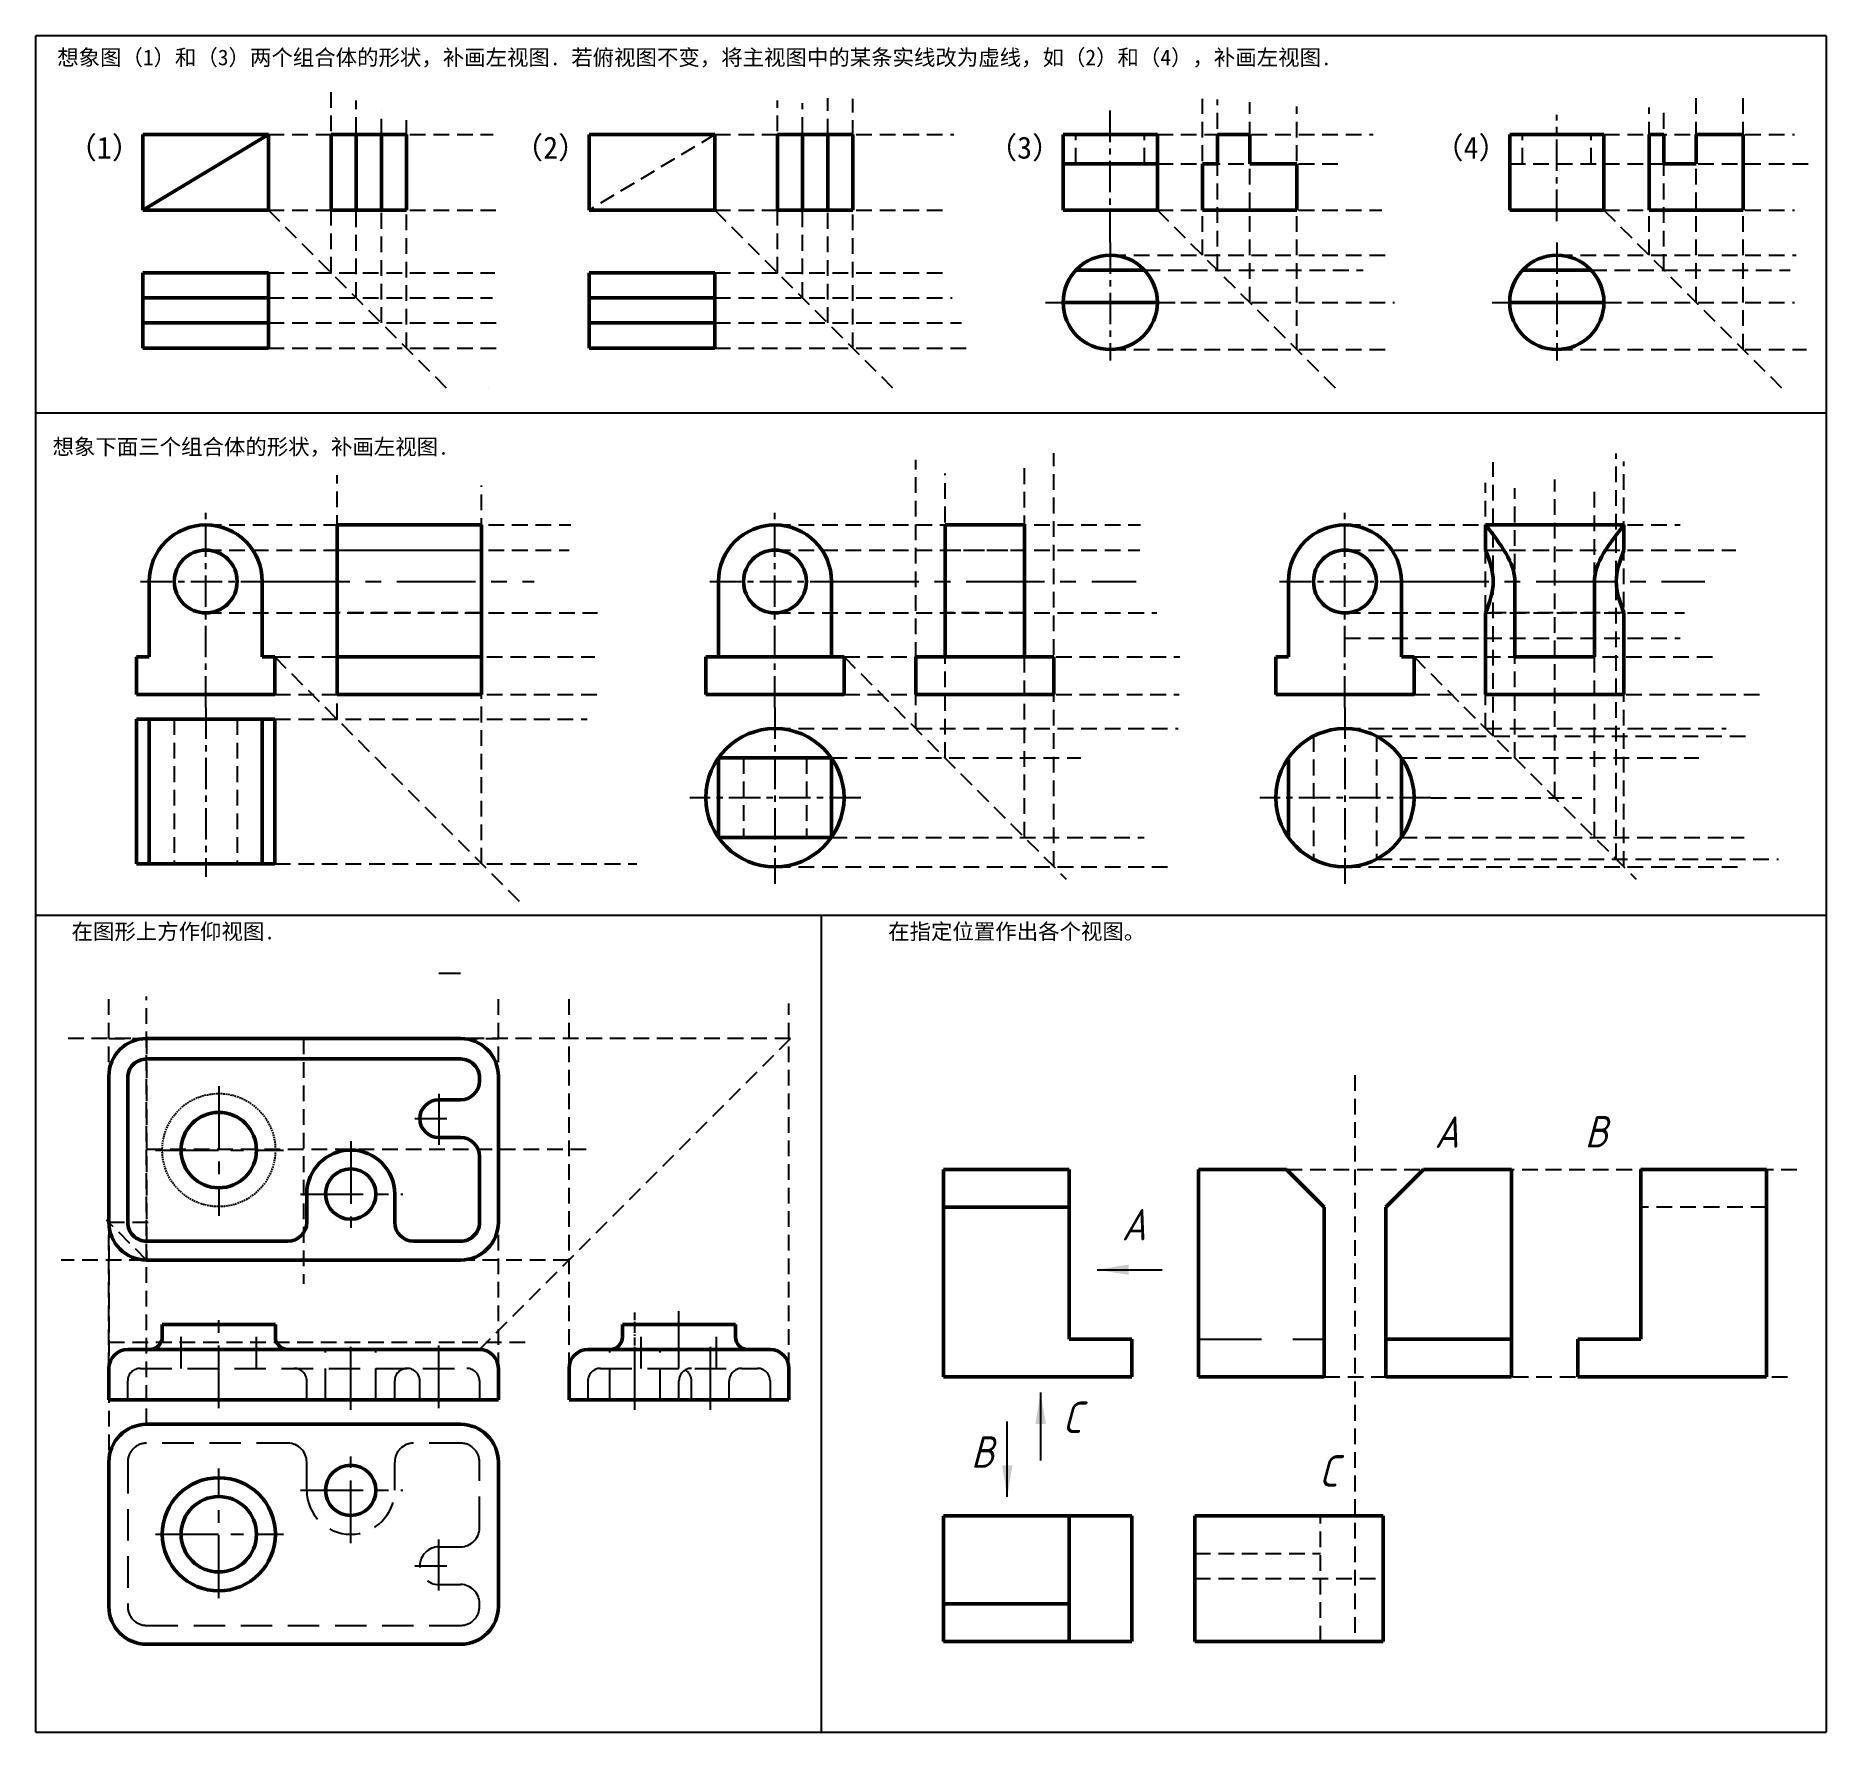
# Model space of a CAD drawing. Header units: millimetres. Extents: x 10 to 295, y -200 to 70.
import ezdxf

# ---------------------------------------------------------------- set-up
doc = ezdxf.new("R2010")
doc.units = ezdxf.units.MM
doc.header["$LTSCALE"] = 10
for name, pattern in [('CENTER', [2, 1.25, -0.25, 0.25, -0.25]), ('DASHED', [0.75, 0.5, -0.25]), ('DASHED2', [0.375, 0.25, -0.125])]:
    doc.linetypes.add(name, pattern=pattern)
for name, color, linetype in [('不可见', 7, 'DASHED2'), ('不可见轮廓线', 7, 'DASHED'), ('中心线', 4, 'CENTER'), ('文字注释', 7, 'Continuous'), ('答案不可见', 30, 'DASHED2'), ('辅助线', 104, 'DASHED2')]:
    doc.layers.add(name, color=color, linetype=linetype)
doc.layers.add('可见轮廓线', color=2, linetype='Continuous', lineweight=50)
doc.layers.add('答案可见轮廓线', color=3, linetype='Continuous', lineweight=50)
doc.styles.add('chicun', font='gbeitc.shx')
doc.styles.add('中文', font='')
doc.styles.get('中文').set_extended_font_data('FangSong_GB2312')
doc.dimstyles.get("Standard").update_dxf_attribs({"dimtxt": 0.18, "dimasz": 0.18, "dimexe": 0.18, "dimexo": 0.0625, "dimgap": 0.09, "dimtad": 0, "dimtih": 1, "dimtoh": 1, "dimdec": 4, "dimzin": 0, "dimdsep": 46, "dimtxsty": 'Standard', "dimcen": 0.09, "dimadec": 0, "dimazin": 0, "dimtfac": 1, "dimtdec": 4, "dimtofl": 0, "dimtmove": 0, "dimatfit": 3, "dimfxl": 1, "dimtolj": 1, "dimtzin": 0, "dimarcsym": 0})

msp = doc.modelspace()

# ---------------------------------------------------------------- linework, layer by layer
for p, q in [((10, -200), (10, 70)), ((295, 70), (10, 70)), ((295, 70), (295, -200)), ((10, 10), (295, 10)), ((295, -70), (10, -70)), ((135, -70), (135, -200)), ((10, -200), (295, -200))]:
    msp.add_line(p, q)
at = {"layer": '不可见'}
for p, q in [((118.09, 54.27), (98.09, 42.27)), ((175.58, 49.65), (175.58, 54.27)), ((186.49, 49.65), (186.49, 54.27)), ((246.66, 49.65), (246.66, 54.27)), ((257.57, 49.65), (257.57, 54.27)), ((244.62, 49.65), (259.62, 49.65)), ((32.05, -38.77), (32.05, -61.77)), ((42.05, -38.77), (42.05, -61.77)), ((213.39, -41.46), (213.39, -61.06)), ((223.39, -41.46), (223.39, -61.06)), ((122.66, -44.94), (122.66, -57.59)), ((132.66, -44.94), (132.66, -57.59)), ((295, -70), (135, -70))]:
    msp.add_line(p, q, dxfattribs=at)
at = {"layer": '不可见轮廓线'}
for p, q in [((74.13, -79.2), (77.63, -79.2)), ((33.13, -142.09), (33.13, -135.09)), ((45.13, -142.09), (45.13, -135.09)), ((106.38, -142.09), (106.38, -135.09)), ((118.38, -142.09), (118.38, -135.09)), ((56.13, -147.09), (56.13, -139.09)), ((64.13, -147.09), (64.13, -139.09)), ((101.38, -147.09), (101.38, -139.09)), ((109.38, -147.09), (109.38, -139.09)), ((26.63, -142.09), (78.63, -142.09)), ((99.88, -142.09), (124.88, -142.09)), ((24.63, -147.09), (24.63, -144.09)), ((53.13, -147.09), (53.13, -144.09)), ((67.13, -147.09), (67.13, -144.09)), ((71.13, -147.09), (71.13, -144.09)), ((80.63, -144.09), (80.63, -147.09)), ((97.88, -144.09), (97.88, -147.09)), ((112.38, -147.09), (112.38, -144.09)), ((114.38, -147.09), (114.38, -144.09)), ((120.38, -147.09), (120.38, -144.09)), ((126.88, -144.09), (126.88, -147.09)), ((53.13, -161.5), (53.13, -157)), ((67.13, -161.5), (67.13, -157)), ((74.13, -170.5), (77.63, -170.5)), ((74.13, -176.5), (77.63, -176.5))]:
    msp.add_line(p, q, dxfattribs=at)
at = {"layer": '不可见轮廓线', "ltscale": 2}
msp.add_line((195.09, -137.44), (215.09, -137.44), dxfattribs=at)
at = {"layer": '不可见轮廓线'}
for points in [[(50.13, -154), (27.63, -154, 0.414214), (24.63, -157), (24.63, -180, 0.414214), (27.63, -183), (77.63, -183, 0.414214), (80.63, -180), (80.63, -179.5)], [(80.63, -167.5), (80.63, -157, 0.414214), (77.63, -154), (70.13, -154)]]:
    msp.add_lwpolyline(points, format="xyb", dxfattribs=at)
for centre, radius, start, end in [((26.63, -144.09), 2, 90, 180), ((51.13, -144.09), 2, 0, 90), ((69.13, -144.09), 2, 90, 180), ((69.13, -144.09), 2, 0, 90), ((78.63, -144.09), 2, 0, 90), ((99.88, -144.09), 2, 90, 180), ((114.38, -144.09), 2, 90, 180), ((112.38, -144.09), 2, 0, 60), ((122.38, -144.09), 2, 90, 180), ((124.88, -144.09), 2, 0, 90), ((50.13, -157), 3, 0, 90), ((70.13, -157), 3, 90, 180), ((60.13, -161.5), 7, 180, 0), ((77.63, -167.5), 3, 270, 0), ((74.13, -173.5), 3, 90, 270), ((77.63, -179.5), 3, 0, 90)]:
    msp.add_arc(centre, radius, start, end, dxfattribs=at)
at = {"layer": '中心线', "ltscale": 0.4}
for p, q in [((181.03, 37.09), (181.03, 58.31)), ((252.12, 40.52), (252.12, 57.44)), ((181.03, 37.09), (181.03, 18.32)), ((252.12, 37.09), (252.12, 18.32)), ((170.72, 27.57), (191.35, 27.57)), ((241.81, 27.57), (262.43, 27.57)), ((37.05, -36.91), (37.05, -5.72)), ((127.66, -36.91), (127.66, -5.72)), ((218.39, -36.91), (218.39, -5.72)), ((26.66, -16.86), (47.47, -16.86)), ((117.27, -16.86), (138.08, -16.86)), ((208, -16.86), (228.81, -16.86)), ((37.05, -36.91), (37.05, -61.77)), ((127.66, -36.91), (127.66, -65)), ((218.39, -36.91), (218.39, -65)), ((141.34, -51.26), (114.1, -51.26)), ((232.06, -51.26), (204.82, -51.26))]:
    msp.add_line(p, q, dxfattribs=at)
at = {"layer": '中心线'}
for p, q in [((47.47, -16.86), (89.34, -16.86)), ((138.08, -16.86), (185.18, -16.86)), ((228.81, -16.86), (275.7, -16.86)), ((37.05, -61.77), (37.05, -63.84))]:
    msp.add_line(p, q, dxfattribs=at)
at = {"layer": '中心线', "ltscale": 0.8}
for p, q in [((39.13, -97.19), (39.13, -117.79)), ((74.13, -98.4), (74.13, -106.52)), ((70.32, -102.35), (75.41, -102.35)), ((29.07, -107.35), (49.45, -107.35)), ((60.13, -105.91), (60.13, -119.73)), ((52.12, -114.35), (68.41, -114.35)), ((39.13, -148.43), (39.13, -132.97)), ((112.38, -142.09), (112.38, -132.97)), ((60.13, -148.67), (60.13, -137.64)), ((74.13, -148.43), (74.13, -137.64)), ((105.38, -148.67), (105.38, -137.64)), ((117.38, -148.67), (117.38, -137.64)), ((60.13, -169.93), (60.13, -156.11)), ((39.13, -178.66), (39.13, -158.05)), ((52.12, -161.5), (68.41, -161.5)), ((29.07, -168.5), (49.45, -168.5)), ((74.13, -177.45), (74.13, -169.33)), ((70.32, -173.5), (75.41, -173.5))]:
    msp.add_line(p, q, dxfattribs=at)
at = {"layer": '中心线', "ltscale": 0.1}
msp.add_line((105.38, -148.43), (105.38, -132.97), dxfattribs=at)
at = {"layer": '可见轮廓线'}
for p, q in [((27.05, 54.27), (27.05, 42.27)), ((47.05, 54.27), (27.05, 54.27)), ((27.05, 42.27), (47.05, 54.27)), ((47.05, 42.27), (47.05, 54.27)), ((98.09, 54.27), (98.09, 42.27)), ((118.09, 54.27), (98.09, 54.27)), ((118.09, 42.27), (118.09, 54.27)), ((173.53, 42.27), (173.53, 54.27)), ((173.53, 54.27), (188.53, 54.27)), ((188.53, 54.27), (188.53, 42.27)), ((244.62, 42.27), (244.62, 54.27)), ((244.62, 54.27), (259.62, 54.27)), ((259.62, 54.27), (259.62, 42.27)), ((173.53, 49.65), (188.53, 49.65)), ((27.05, 42.27), (47.05, 42.27)), ((98.09, 42.27), (118.09, 42.27)), ((188.53, 42.27), (173.53, 42.27)), ((259.62, 42.27), (244.62, 42.27)), ((27.05, 32.3), (27.05, 20.3)), ((47.05, 32.3), (27.05, 32.3)), ((47.05, 20.3), (47.05, 32.3)), ((98.09, 32.3), (98.09, 20.3)), ((118.09, 32.3), (98.09, 32.3)), ((118.09, 20.3), (118.09, 32.3)), ((175.58, 32.72), (186.49, 32.72)), ((246.66, 32.72), (257.57, 32.72)), ((47.05, 28.3), (27.05, 28.3)), ((118.09, 28.3), (98.09, 28.3)), ((173.53, 27.57), (188.53, 27.57)), ((244.62, 27.57), (259.62, 27.57)), ((47.05, 24.3), (27.05, 24.3)), ((118.09, 24.3), (98.09, 24.3)), ((27.05, 20.3), (47.05, 20.3)), ((98.09, 20.3), (118.09, 20.3)), ((28.05, -16.86), (28.05, -28.86)), ((46.05, -16.86), (46.05, -28.86)), ((118.66, -16.86), (118.66, -28.86)), ((136.66, -16.86), (136.66, -28.86)), ((209.39, -16.86), (209.39, -28.86)), ((227.39, -16.86), (227.39, -28.86)), ((28.05, -28.86), (26.05, -28.86)), ((26.05, -28.86), (26.05, -34.86)), ((46.05, -28.86), (48.05, -28.86)), ((48.05, -28.86), (48.05, -34.86)), ((118.66, -28.86), (116.66, -28.86)), ((116.66, -28.86), (116.66, -34.86)), ((118.66, -28.86), (138.66, -28.86)), ((138.66, -28.86), (138.66, -34.86)), ((209.39, -28.86), (207.39, -28.86)), ((207.39, -28.86), (207.39, -34.86)), ((227.39, -28.86), (229.39, -28.86)), ((229.39, -28.86), (229.39, -34.86)), ((26.05, -34.86), (37.05, -34.86)), ((48.05, -34.86), (37.05, -34.86)), ((116.66, -34.86), (127.66, -34.86)), ((138.66, -34.86), (127.66, -34.86)), ((207.39, -34.86), (218.39, -34.86)), ((229.39, -34.86), (218.39, -34.86)), ((26.05, -38.77), (26.05, -61.77)), ((48.05, -38.77), (26.05, -38.77)), ((28.05, -38.77), (28.05, -61.77)), ((46.05, -38.77), (46.05, -61.77)), ((48.05, -61.77), (48.05, -38.77)), ((118.66, -44.94), (136.66, -44.94)), ((118.66, -57.59), (118.66, -44.94)), ((136.66, -44.94), (136.66, -57.59)), ((209.39, -57.59), (209.39, -44.94)), ((227.39, -44.94), (227.39, -57.59)), ((136.66, -57.59), (118.66, -57.59)), ((26.05, -61.77), (48.05, -61.77))]:
    msp.add_line(p, q, dxfattribs=at)
at = {"layer": '可见轮廓线', "ltscale": 0.1}
for p, q in [((154.49, -143.44), (154.49, -110.44)), ((154.49, -110.44), (174.49, -110.44)), ((174.49, -137.44), (174.49, -110.44)), ((195.09, -143.44), (195.09, -110.44)), ((195.09, -110.44), (209.09, -110.44)), ((215.09, -116.44), (209.09, -110.44)), ((154.49, -116.44), (174.49, -116.44)), ((215.09, -137.44), (215.09, -116.44)), ((30.13, -135.09), (48.13, -135.09)), ((30.13, -137.09), (30.13, -135.09)), ((48.13, -137.09), (48.13, -135.09)), ((103.38, -135.09), (121.38, -135.09)), ((103.38, -137.09), (103.38, -135.09)), ((121.38, -137.09), (121.38, -135.09)), ((24.63, -139.09), (80.63, -139.09)), ((97.88, -139.09), (126.88, -139.09)), ((184.49, -137.44), (174.49, -137.44)), ((184.49, -143.44), (184.49, -137.44)), ((215.09, -143.44), (215.09, -137.44)), ((21.63, -147.09), (21.63, -142.09)), ((83.63, -142.09), (83.63, -147.09)), ((94.88, -147.09), (94.88, -142.09)), ((129.88, -142.09), (129.88, -147.09)), ((184.49, -143.44), (154.49, -143.44)), ((195.09, -143.44), (215.09, -143.44)), ((83.63, -147.09), (21.63, -147.09)), ((94.88, -147.09), (129.88, -147.09)), ((77.63, -151), (27.63, -151)), ((21.63, -157), (21.63, -180)), ((83.63, -180), (83.63, -157)), ((184.49, -165.56), (154.49, -165.56)), ((154.49, -165.56), (154.49, -185.56)), ((174.49, -185.56), (174.49, -165.56)), ((184.49, -185.56), (184.49, -165.56)), ((154.49, -179.56), (174.49, -179.56)), ((27.63, -186), (77.63, -186)), ((154.49, -185.56), (184.49, -185.56))]:
    msp.add_line(p, q, dxfattribs=at)
at = {"layer": '可见轮廓线'}
for centre, radius in [((181.03, 27.57), 7.5), ((252.12, 27.57), 7.5), ((37.05, -16.86), 5), ((127.66, -16.86), 5), ((218.39, -16.86), 5), ((127.66, -51.26), 11), ((218.39, -51.26), 11)]:
    msp.add_circle(centre, radius, dxfattribs=at)
at = {"layer": '可见轮廓线', "ltscale": 0.1}
for centre, radius in [((39.13, -168.5), 9), ((60.13, -161.5), 4), ((39.13, -168.5), 6)]:
    msp.add_circle(centre, radius, dxfattribs=at)
at = {"layer": '可见轮廓线'}
for centre in [(37.05, -16.86), (127.66, -16.86), (218.39, -16.86)]:
    msp.add_arc(centre, 9, 0, 180, dxfattribs=at)
at = {"layer": '可见轮廓线', "ltscale": 0.1}
for centre, radius, start, end in [((24.63, -142.09), 3, 90, 180), ((28.13, -137.09), 2, 270, 0), ((50.13, -137.09), 2, 180, 270), ((80.63, -142.09), 3, 0, 90), ((97.88, -142.09), 3, 90, 180), ((101.38, -137.09), 2, 270, 0), ((123.38, -137.09), 2, 180, 270), ((126.88, -142.09), 3, 0, 90), ((27.63, -157), 6, 90, 180), ((77.63, -157), 6, 0, 90), ((27.63, -180), 6, 180, 270), ((77.63, -180), 6, 270, 0)]:
    msp.add_arc(centre, radius, start, end, dxfattribs=at)
at = {"layer": '可见轮廓线'}
for p in [(47.05, 28.3), (118.09, 28.3), (47.05, 24.3), (118.09, 24.3)]:
    msp.add_point(p, dxfattribs=at)
at = {"layer": '答案不可见'}
for p, q in [((57.96, -11.86), (80.96, -11.86)), ((154.74, -11.86), (167.38, -11.86)), ((240.79, -11.86), (262.79, -11.86)), ((80.96, -21.86), (57.96, -21.86)), ((167.38, -21.86), (154.74, -21.86)), ((262.79, -21.86), (240.79, -21.86)), ((285.49, -116.44), (265.49, -116.44)), ((214.49, -185.56), (214.49, -165.56)), ((194.49, -171.56), (214.49, -171.56))]:
    msp.add_line(p, q, dxfattribs=at)
at = {"layer": '答案不可见', "ltscale": 0.1}
msp.add_circle((39.13, -107.35), 9, dxfattribs=at)
at = {"layer": '答案可见轮廓线'}
for p, q in [((57.02, 54.27), (69.02, 54.27)), ((57.02, 42.27), (57.02, 54.27)), ((61.02, 54.27), (61.02, 42.27)), ((65.02, 42.27), (65.02, 54.27)), ((69.02, 54.27), (69.02, 42.27)), ((128.06, 54.27), (140.06, 54.27)), ((128.06, 42.27), (128.06, 54.27)), ((132.06, 54.27), (132.06, 42.27)), ((136.06, 42.27), (136.06, 54.27)), ((140.06, 54.27), (140.06, 42.27)), ((198.08, 49.65), (198.08, 54.27)), ((198.08, 54.27), (203.23, 54.27)), ((203.23, 54.27), (203.23, 49.65)), ((266.81, 54.27), (269.16, 54.27)), ((266.81, 42.27), (266.81, 54.27)), ((269.16, 54.27), (269.16, 49.65)), ((274.31, 49.65), (274.31, 54.27)), ((274.31, 54.27), (281.81, 54.27)), ((281.81, 54.27), (281.81, 42.27)), ((195.73, 49.65), (198.08, 49.65)), ((195.73, 49.65), (195.73, 42.27)), ((203.23, 49.65), (210.73, 49.65)), ((210.73, 49.65), (210.73, 42.27)), ((269.16, 49.65), (274.31, 49.65)), ((69.02, 42.27), (57.02, 42.27)), ((140.06, 42.27), (128.06, 42.27)), ((210.73, 42.27), (195.73, 42.27)), ((281.81, 42.27), (266.81, 42.27)), ((80.96, -7.86), (57.96, -7.86)), ((57.96, -7.86), (57.96, -28.86)), ((80.96, -28.86), (80.96, -7.86)), ((154.74, -28.86), (154.74, -7.86)), ((154.74, -7.86), (167.38, -7.86)), ((167.38, -7.86), (167.38, -28.86)), ((240.79, -7.86), (262.79, -7.86)), ((240.79, -7.86), (240.79, -11.86)), ((262.79, -7.86), (262.79, -11.86)), ((245.46, -28.86), (245.46, -16.86)), ((258.11, -28.86), (258.11, -16.86)), ((240.79, -21.86), (240.79, -28.86)), ((262.79, -21.86), (262.79, -28.86)), ((80.96, -28.86), (57.96, -28.86)), ((57.96, -28.86), (57.96, -34.86)), ((80.96, -34.86), (80.96, -28.86)), ((150.06, -28.86), (150.06, -34.86)), ((172.06, -28.86), (150.06, -28.86)), ((172.06, -34.86), (172.06, -28.86)), ((240.79, -28.86), (240.79, -34.86)), ((245.46, -28.86), (258.11, -28.86)), ((262.79, -34.86), (262.79, -28.86)), ((57.96, -34.86), (80.96, -34.86)), ((150.06, -34.86), (172.06, -34.86)), ((240.79, -34.86), (262.79, -34.86)), ((27.63, -89.59), (77.63, -89.59)), ((21.63, -118.85), (21.63, -95.59)), ((83.63, -95.59), (83.63, -118.85)), ((77.63, -99.35), (74.13, -99.35)), ((74.13, -105.35), (77.63, -105.35)), ((53.13, -114.35), (53.13, -118.85)), ((67.13, -114.35), (67.13, -118.85)), ((77.63, -124.85), (27.63, -124.85)), ((194.49, -165.56), (224.49, -165.56)), ((224.49, -185.56), (194.49, -185.56))]:
    msp.add_line(p, q, dxfattribs=at)
at = {"layer": '答案可见轮廓线', "ltscale": 0.1}
for p, q in [((224.9, -116.44), (230.9, -110.44)), ((244.9, -110.44), (230.9, -110.44)), ((244.9, -143.44), (244.9, -110.44)), ((285.49, -110.44), (265.49, -110.44)), ((265.49, -137.44), (265.49, -110.44)), ((285.49, -143.44), (285.49, -110.44)), ((224.9, -137.44), (224.9, -116.44)), ((224.9, -143.44), (224.9, -137.44)), ((255.49, -143.44), (255.49, -137.44)), ((255.49, -137.44), (265.49, -137.44)), ((244.9, -143.44), (224.9, -143.44)), ((255.49, -143.44), (285.49, -143.44)), ((194.49, -165.56), (194.49, -185.56)), ((224.49, -185.56), (224.49, -165.56))]:
    msp.add_line(p, q, dxfattribs=at)
at = {"layer": '答案可见轮廓线', "ltscale": 2}
msp.add_line((244.9, -137.44), (224.9, -137.44), dxfattribs=at)
at = {"layer": '答案可见轮廓线'}
for points in [[(50.13, -121.85), (27.63, -121.85, -0.414214), (24.63, -118.85), (24.63, -95.85, -0.414214), (27.63, -92.85), (77.63, -92.85, -0.414214), (80.63, -95.85), (80.63, -96.35)], [(80.63, -108.35), (80.63, -118.85, -0.414214), (77.63, -121.85), (70.13, -121.85)]]:
    msp.add_lwpolyline(points, format="xyb", dxfattribs=at)
at = {"layer": '答案可见轮廓线', "ltscale": 0.1}
for centre, radius in [((39.13, -107.35), 6), ((60.13, -114.35), 4)]:
    msp.add_circle(centre, radius, dxfattribs=at)
at = {"layer": '答案可见轮廓线'}
for centre, radius, start, end in [((27.63, -95.59), 6, 90, 180), ((77.63, -95.59), 6, 0, 90), ((77.63, -96.35), 3, 270, 0), ((74.13, -102.35), 3, 90, 270), ((77.63, -108.35), 3, 0, 90), ((60.13, -114.35), 7, 0, 180), ((27.63, -118.85), 6, 180, 270), ((50.13, -118.85), 3, 270, 0), ((70.13, -118.85), 3, 180, 270), ((77.63, -118.85), 6, 270, 0)]:
    msp.add_arc(centre, radius, start, end, dxfattribs=at)
for points in [[(240.79, -7.86), (243.12, -10.86), (245.46, -13.86), (245.46, -16.86)], [(262.79, -7.86), (260.45, -10.86), (258.11, -13.86), (258.11, -16.86)]]:
    msp.add_open_spline(points, degree=3, dxfattribs=at)
for points in [[(240.79, -11.86), (241.99, -16.86), (240.79, -21.86)], [(262.79, -11.86), (261.58, -16.86), (262.79, -21.86)]]:
    msp.add_spline(points, degree=3, dxfattribs=at)
at = {"layer": '辅助线'}
for p, q in [((57.02, 32.3), (57.02, 61.18)), ((136.06, 24.3), (136.06, 60.1)), ((140.06, 20.3), (140.06, 59.96)), ((195.73, 35.07), (195.73, 59.97)), ((274.31, 27.57), (274.31, 61.2)), ((281.81, 20.07), (281.81, 60.38)), ((61.02, 28.3), (61.02, 59.69)), ((65.02, 24.3), (65.02, 58.06)), ((69.02, 20.3), (69.02, 57.51)), ((128.06, 32.3), (128.06, 59.69)), ((132.06, 28.3), (132.06, 59.28)), ((198.08, 32.72), (198.08, 59.84)), ((203.23, 27.57), (203.23, 59.43)), ((210.73, 20.07), (210.73, 58.75)), ((266.81, 35.07), (266.81, 58.61)), ((269.16, 32.72), (269.16, 58.61)), ((47.05, 54.27), (82.82, 54.27)), ((118.09, 54.27), (156.15, 54.27)), ((188.53, 54.27), (222.9, 54.27)), ((259.62, 54.27), (289.97, 54.27)), ((188.53, 49.65), (218.27, 49.65)), ((259.62, 49.65), (292.42, 49.65)), ((47.05, 42.27), (83.23, 42.27)), ((47.05, 42.27), (75.33, 13.98)), ((118.09, 42.27), (155.33, 42.27)), ((118.09, 42.27), (146.37, 13.98)), ((188.53, 42.27), (224.26, 42.27)), ((188.53, 42.27), (216.82, 13.98)), ((259.62, 42.27), (289.97, 42.27)), ((259.62, 42.27), (287.9, 13.98)), ((181.03, 35.07), (224.8, 35.07)), ((252.12, 35.07), (290.24, 35.07)), ((47.05, 32.3), (83.09, 32.3)), ((118.09, 32.3), (154.38, 32.3)), ((186.49, 32.72), (221.27, 32.72)), ((257.57, 32.72), (289.29, 32.72)), ((47.05, 28.3), (82.68, 28.3)), ((118.09, 28.3), (155.88, 28.3)), ((188.53, 27.57), (226.3, 27.57)), ((259.62, 27.57), (289.97, 27.57)), ((47.05, 24.3), (83.5, 24.3)), ((118.09, 24.3), (157.37, 24.3)), ((47.05, 20.3), (83.64, 20.3)), ((118.09, 20.3), (158.46, 20.3)), ((181.03, 20.07), (225.35, 20.07)), ((252.12, 20.07), (291.87, 20.07)), ((82.02, 13.94), (82.02, 13.94)), ((172.06, -62.26), (172.06, 3.59)), ((261.58, -61.06), (261.58, 3.51)), ((57.96, -38.77), (57.96, 0.05)), ((150.06, -40.26), (150.06, 2.51)), ((154.74, -44.94), (154.74, 0.33)), ((167.38, -57.59), (167.38, 1.42)), ((241.99, -41.46), (241.99, 2.15)), ((262.79, -62.26), (262.79, 2.23)), ((80.96, -61.77), (80.96, -1.58)), ((240.79, -40.26), (240.79, -1.16)), ((245.46, -44.94), (245.46, -1.98)), ((251.79, -51.26), (251.79, -0.63)), ((258.11, -57.59), (258.11, -1.84)), ((37.05, -7.86), (95.19, -7.86)), ((127.66, -7.86), (185.86, -7.86)), ((218.39, -7.86), (271.76, -7.86)), ((37.05, -11.86), (94.92, -11.86)), ((127.66, -11.86), (185.73, -11.86)), ((218.39, -11.86), (280.6, -11.86)), ((37.05, -21.86), (99.41, -21.86)), ((127.66, -21.86), (188.45, -21.86)), ((218.39, -21.86), (272.44, -21.86)), ((218.39, -25.86), (271.76, -25.86)), ((48.05, -28.86), (99, -28.86)), ((48.05, -28.86), (86.94, -67.75)), ((138.66, -28.86), (192.12, -28.86)), ((138.66, -28.86), (174.01, -64.22)), ((229.39, -28.86), (264.74, -64.22)), ((229.39, -28.86), (277.61, -28.86)), ((48.05, -34.86), (99.41, -34.86)), ((138.66, -34.86), (191.99, -34.86)), ((229.39, -34.86), (284.54, -34.86)), ((48.05, -38.77), (97.78, -38.77)), ((127.66, -40.26), (191.85, -40.26)), ((218.39, -40.26), (279.1, -40.26)), ((223.39, -41.46), (283.32, -41.46)), ((136.66, -44.94), (176.34, -44.94)), ((227.39, -44.94), (274.75, -44.94)), ((232.06, -51.26), (256.11, -51.26)), ((136.66, -57.59), (186.41, -57.59)), ((227.39, -57.59), (281.96, -57.59)), ((48.05, -61.77), (105.67, -61.77)), ((127.66, -62.26), (190.49, -62.26)), ((218.39, -62.26), (282.1, -62.26)), ((223.39, -61.06), (287.4, -61.06)), ((21.63, -142.09), (21.63, -82.35)), ((83.63, -142.09), (83.63, -82.35)), ((27.63, -151), (27.63, -82.91)), ((94.88, -142.09), (94.88, -82.91)), ((129.88, -142.09), (129.88, -84.04)), ((130.13, -89.59), (14.04, -89.59)), ((21.63, -89.59), (83.63, -89.59)), ((27.63, -89.59), (27.63, -124.85)), ((52.63, -89.59), (52.63, -128.66)), ((80.63, -139.09), (130.13, -89.59)), ((219.99, -95.42), (219.99, -185.69)), ((27.63, -107.22), (98.71, -107.22)), ((209.09, -110.44), (291.42, -110.44)), ((27.63, -124.85), (21.27, -118.48)), ((21.63, -118.85), (28.81, -118.85)), ((21.63, -118.85), (21.63, -157)), ((94.88, -124.85), (14.04, -124.85)), ((21.63, -137.92), (88.43, -137.92)), ((215.09, -143.44), (289.18, -143.44)), ((194.49, -175.56), (224.49, -175.56))]:
    msp.add_line(p, q, dxfattribs=at)

# ---------------------------------------------------------------- texts
at = {"layer": '不可见', "char_height": 2.5, "attachment_point": 1, "style": '中文'}
for s, insert, width in [('{\\fFangSong|b0|i0|c134|p49;想象图（1）和（3）两个组合体的形状，补画左视图. 若俯视图不变，将主视图中的某条实线改为虚线，如（2）和（4），补画左视图.}', (13.41, 67.81), 230.6111), ('{\\fFangSong|b0|i0|c134|p49;想象下面三个组合体的形状，补画左视图.}', (12.66, 5.84), 120.5517)]:
    msp.add_mtext(s, dxfattribs=dict(at, insert=insert, width=width))
at = {"layer": '不可见', "char_height": 3.5, "width": 7.4325, "attachment_point": 1}
for s, insert in [('{\\fSimSun|b0|i0|c134|p2;（\\fFangSong|b0|i0|c134|p49;1\\fSimSun|b0|i0|c134|p2;）}', (14.94, 53.95)), ('{\\fSimSun|b0|i0|c134|p2;（\\fFangSong|b0|i0|c134|p49;2\\fSimSun|b0|i0|c134|p2;）}', (85.98, 53.95)), ('{\\fSimSun|b0|i0|c134|p2;（\\fFangSong|b0|i0|c134|p49;3\\fSimSun|b0|i0|c134|p2;）}', (161.43, 53.95)), ('{\\fSimSun|b0|i0|c134|p2;（\\fFangSong|b0|i0|c134|p49;4\\fSimSun|b0|i0|c134|p2;）}', (232.51, 53.95))]:
    msp.add_mtext(s, dxfattribs=dict(at, insert=insert))
at = {"layer": '文字注释', "ltscale": 0.1, "style": 'chicun'}
for s, p in [('A', (232.68, -106.99)), ('B', (256.58, -106.93)), ('A', (182.86, -121.73)), ('C', (173.41, -152.38)), ('B', (158.88, -157.91)), ('C', (214.23, -160.91))]:
    msp.add_text(s, height=5, dxfattribs=at).set_placement(p)
at = {"layer": '文字注释', "char_height": 2.5, "width": 80.599, "attachment_point": 1, "style": '中文'}
for s, insert in [('{\\fFangSong|b0|i0|c134|p49;在图形上方作仰视图.}', (15.68, -71.31)), ('{\\fFangSong|b0|i0|c134|p49;在指定位置作出各个视图。}', (145.68, -71.31))]:
    msp.add_mtext(s, dxfattribs=dict(at, insert=insert))

# ---------------------------------------------------------------- leaders
at = {"layer": '文字注释', "ltscale": 0.1}
for points, override in [([(178.94, -126.39), (189.32, -126.39)], {"dimasz": 5, "dimgap": 0.09, "dimtad": 0}), ([(169.95, -145.93), (169.95, -156.76)], {"dimasz": 5}), ([(164.64, -162.52), (164.64, -150.54)], {"dimasz": 5})]:
    msp.add_leader(points, dimstyle='Standard', override=override, dxfattribs=at)

doc.saveas('drawing.dxf')
